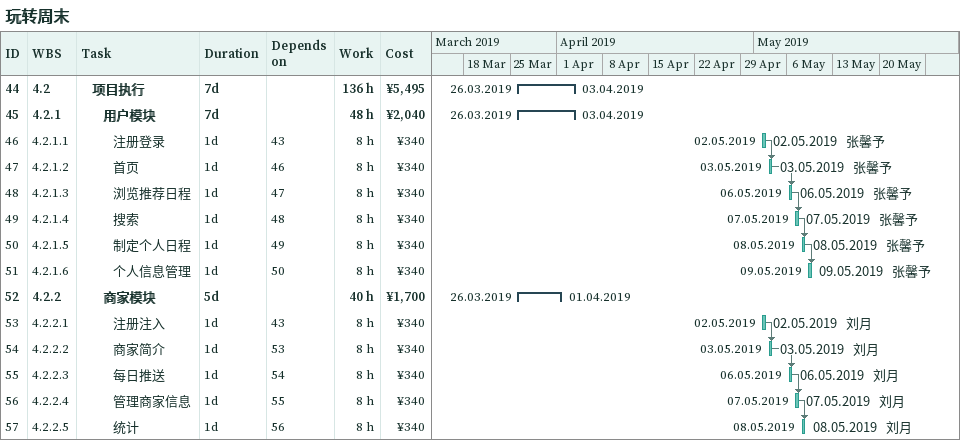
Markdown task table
玩转周末

| ID | WBS | Task | Duration | Start | Finish | Predecessors | Resources | Work (h) | Cost (¥) |
|---|---|---|---|---|---|---|---|---|---|
| 44 | 4.2 | **项目执行** | 7d | 2019-03-26 | 2019-04-03 |  |  | 136 | 5495 |
| 45 | 4.2.1 | **用户模块** | 7d | 2019-03-26 | 2019-04-03 |  |  | 48 | 2040 |
| 46 | 4.2.1.1 | 注册登录 | 1d | 2019-05-02 | 2019-05-02 | 43 | 张馨予 | 8 | 340 |
| 47 | 4.2.1.2 | 首页 | 1d | 2019-05-03 | 2019-05-03 | 46 | 张馨予 | 8 | 340 |
| 48 | 4.2.1.3 | 浏览推荐日程 | 1d | 2019-05-06 | 2019-05-06 | 47 | 张馨予 | 8 | 340 |
| 49 | 4.2.1.4 | 搜索 | 1d | 2019-05-07 | 2019-05-07 | 48 | 张馨予 | 8 | 340 |
| 50 | 4.2.1.5 | 制定个人日程 | 1d | 2019-05-08 | 2019-05-08 | 49 | 张馨予 | 8 | 340 |
| 51 | 4.2.1.6 | 个人信息管理 | 1d | 2019-05-09 | 2019-05-09 | 50 | 张馨予 | 8 | 340 |
| 52 | 4.2.2 | **商家模块** | 5d | 2019-03-26 | 2019-04-01 |  |  | 40 | 1700 |
| 53 | 4.2.2.1 | 注册注入 | 1d | 2019-05-02 | 2019-05-02 | 43 | 刘月 | 8 | 340 |
| 54 | 4.2.2.2 | 商家简介 | 1d | 2019-05-03 | 2019-05-03 | 53 | 刘月 | 8 | 340 |
| 55 | 4.2.2.3 | 每日推送 | 1d | 2019-05-06 | 2019-05-06 | 54 | 刘月 | 8 | 340 |
| 56 | 4.2.2.4 | 管理商家信息 | 1d | 2019-05-07 | 2019-05-07 | 55 | 刘月 | 8 | 340 |
| 57 | 4.2.2.5 | 统计 | 1d | 2019-05-08 | 2019-05-08 | 56 | 刘月 | 8 | 340 |
